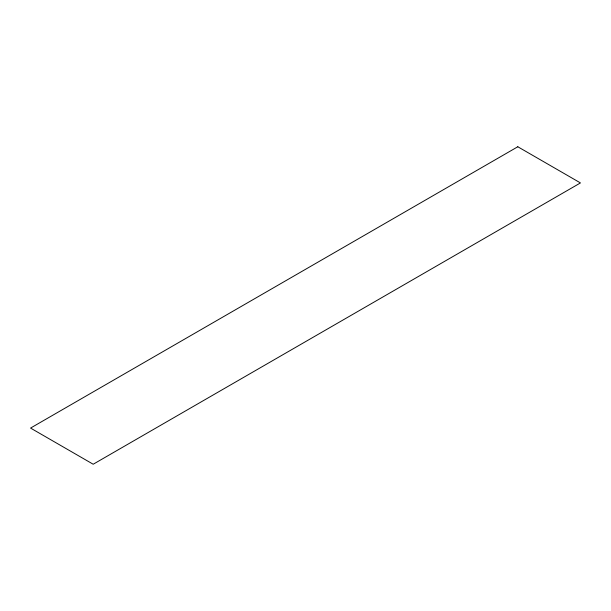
<?xml version="1.0" encoding="UTF-8"?>
<svg xmlns="http://www.w3.org/2000/svg" width="611" height="611" viewBox="0 0 611 611"><rect width="100%" height="100%" fill="white"/><g stroke="black" fill="none" stroke-linecap="round" stroke-linejoin="round"><path stroke-width="0.92" d="M517.8 146.762L30.55 428.074L93.2 464.238L580.45 182.926L517.8 146.762"/></g></svg>
